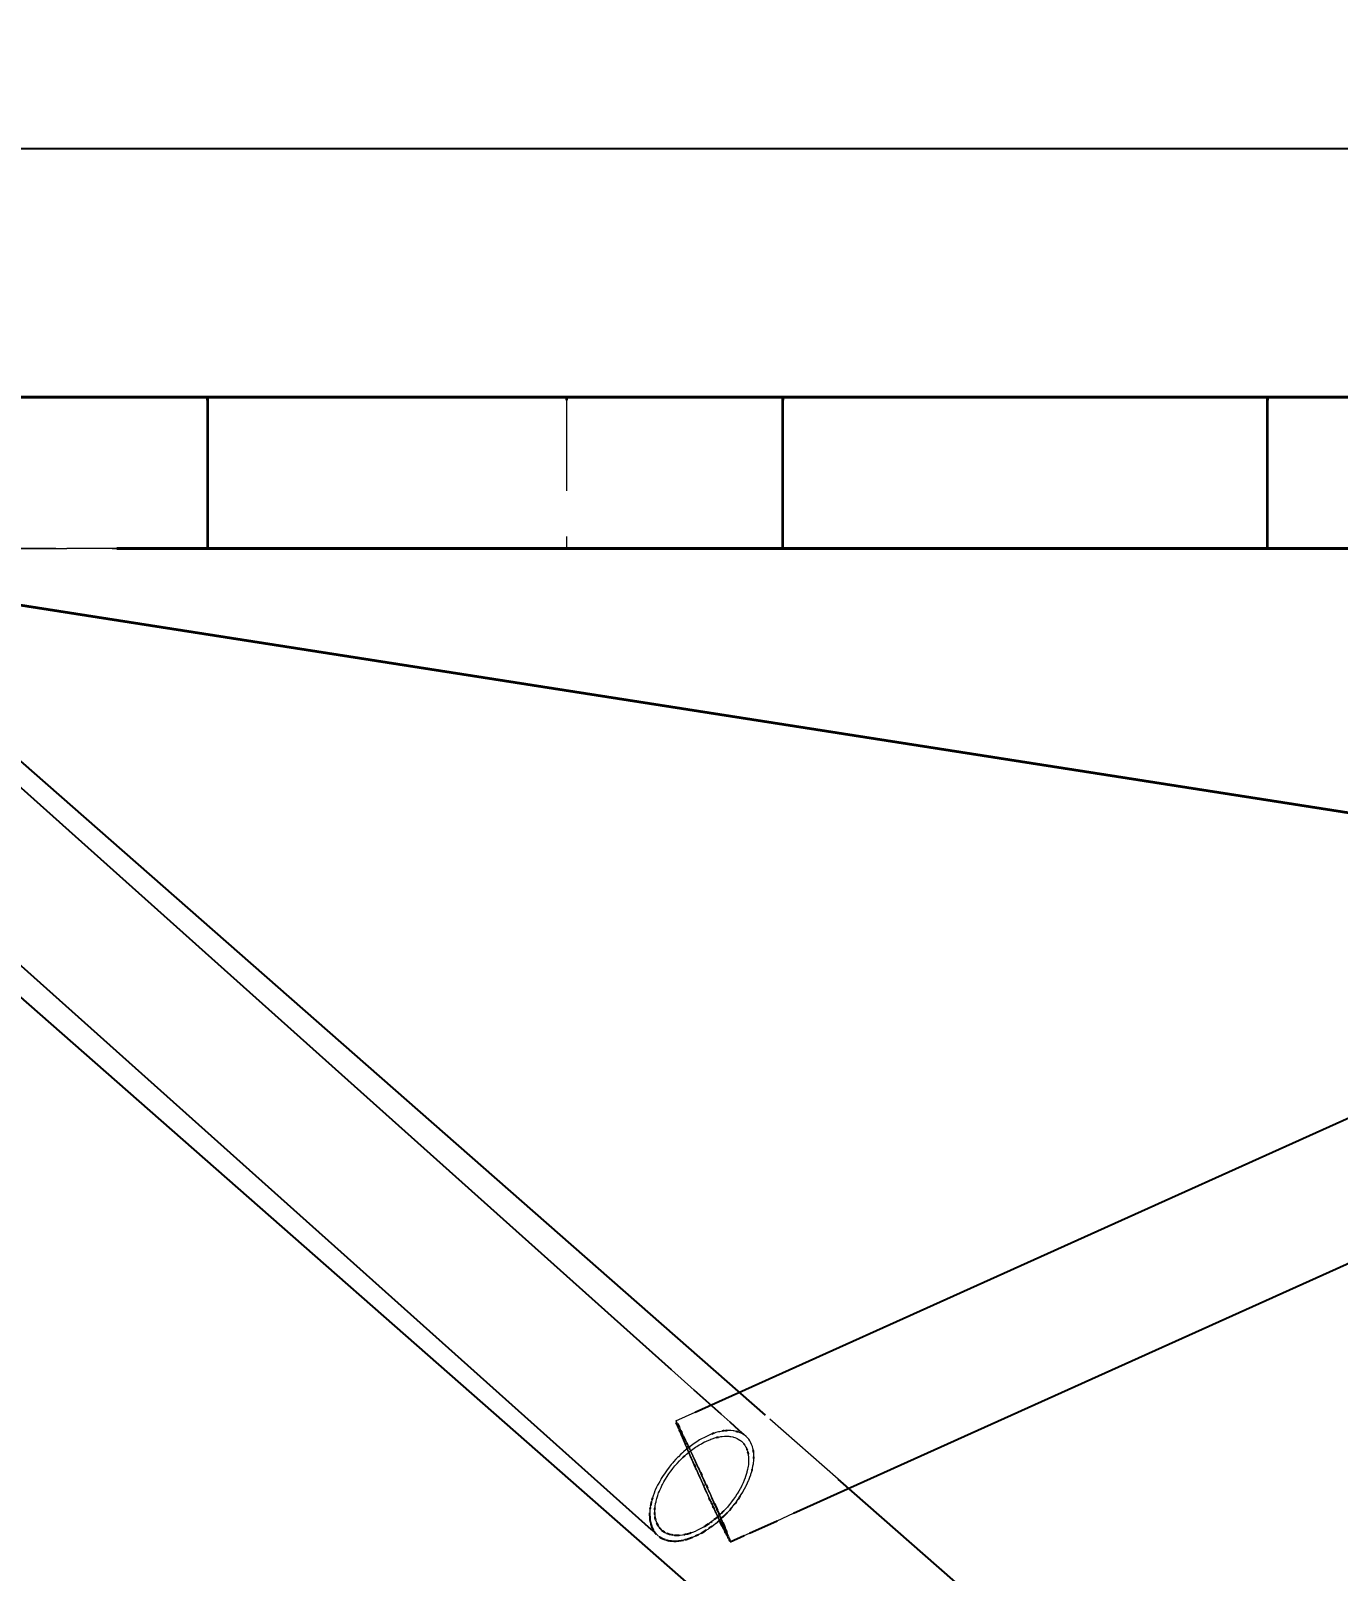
# Model space of a CAD drawing. Header units: millimetres. Extents: x -11795 to 47768, y 22971 to 65021.
# Drawn here: x -6798 to -4640, y 32911 to 35455 of the extents above; entities that cross this region are included whole.
import ezdxf

# ---------------------------------------------------------------- set-up
doc = ezdxf.new("R2010")
doc.units = ezdxf.units.MM
doc.linetypes.add('HIDDEN_50', pattern=[225, 150, -75])
for name, color, linetype, lineweight in [('DIMENSIONS', 3, 'Continuous', 18), ('PLATE_HIDDEN', 8, 'HIDDEN_50', 18), ('PLATE_VISIBLE', 7, 'Continuous', 35), ('PROFILE_HIDDEN', 9, 'HIDDEN_50', 18), ('PROFILE_VISIBLE', 4, 'Continuous', 25)]:
    doc.layers.add(name, color=color, linetype=linetype, lineweight=lineweight)
doc.styles.add('OpenSansCondensed-Light', font='OpenSansCondensed-Light.ttf')
doc.dimstyles.new('DIM_1_50', dxfattribs={"dimscale": 50, "dimtxt": 2.5, "dimasz": 2.5, "dimexe": 1.5, "dimexo": 1.5, "dimgap": 1, "dimtad": 1, "dimdec": 0, "dimzin": 12, "dimdsep": 46, "dimtxsty": 'OpenSansCondensed-Light', "dimtsz": 0.00125, "dimcen": 2.5, "dimclrd": 3, "dimclre": 3, "dimclrt": 3, "dimazin": 3, "dimtfac": 0.5, "dimtmove": 2, "dimatfit": 3})

msp = doc.modelspace()

# ---------------------------------------------------------------- linework, layer by layer
at = {"layer": 'PLATE_HIDDEN'}
for p, q in [((-6506.3, 34599.6), (-6506.3, 34844.6)), ((-6506.3, 34844.6), (-6506.3, 34599.6)), ((-5913.3, 34844.6), (-5913.3, 34599.6)), ((-5556.3, 34844.6), (-5556.3, 34599.6)), ((-4756.3, 34844.6), (-4756.3, 34599.6)), ((-5913.3, 34599.6), (-7413.3, 34599.6)), ((-5631.3, 34599.6), (-7338.3, 34599.6)), ((-7338.3, 34599.6), (-5631.3, 34599.6)), ((-6581.3, 34599.6), (-6431.3, 34599.6)), ((-3755, 34599.6), (-5913.3, 34599.6)), ((-5631.3, 34599.6), (-5481.3, 34599.6)), ((-3755, 34599.6), (-5481.3, 34599.6)), ((-5481.3, 34599.6), (-3755, 34599.6)), ((-4831.3, 34599.6), (-4681.3, 34599.6))]:
    msp.add_line(p, q, dxfattribs=at)
at = {"layer": 'PLATE_VISIBLE'}
for p, q in [((-7451.9, 34849.6), (-3753.9, 34848.8)), ((-7413.3, 34849.6), (-5913.3, 34849.6)), ((-3748.9, 34848.8), (-7413.3, 34849.6)), ((-7338.3, 34849.6), (-3750, 34849.6)), ((-3750, 34849.6), (-7338.3, 34849.6)), ((-3750, 34849.6), (-7338.3, 34849.6)), ((-7338.3, 34849.6), (-3750, 34849.6)), ((-3750, 34849.6), (-7338.3, 34849.6)), ((-7338.3, 34849.6), (-3750, 34849.6)), ((-6431.3, 34849.6), (-6581.3, 34849.6)), ((-6581.3, 34849.6), (-6431.3, 34849.6)), ((-6526.5, 34849.6), (-3750, 34849.6)), ((-6227.7, 34849.6), (-6526.5, 34849.6)), ((-6506.3, 34844.6), (-6506.3, 34849.6)), ((-6506.3, 34849.6), (-6506.3, 34844.6)), ((-6506.3, 34849.6), (-6506.3, 34599.6)), ((-3750, 34849.6), (-6506.3, 34849.6)), ((-6506.3, 34849.6), (-6506.3, 34599.6)), ((-3750, 34849.6), (-6227.7, 34849.6)), ((-5913.3, 34849.6), (-5913.3, 34844.6)), ((-5913.3, 34849.6), (-3750, 34849.6)), ((-5481.3, 34849.6), (-5631.3, 34849.6)), ((-5631.3, 34849.6), (-5481.3, 34849.6)), ((-5556.3, 34849.6), (-5556.3, 34844.6)), ((-5556.3, 34599.6), (-5556.3, 34849.6)), ((-4681.3, 34849.6), (-4831.3, 34849.6)), ((-4831.3, 34849.6), (-4681.3, 34849.6)), ((-4756.3, 34849.6), (-4756.3, 34844.6)), ((-4756.3, 34599.6), (-4756.3, 34849.6)), ((-7413.3, 34599.6), (-3750, 34026.3)), ((-6655.7, 34599.6), (-3750, 34599.6)), ((-6356.9, 34599.6), (-6655.7, 34599.6)), ((-6431.3, 34599.6), (-6581.3, 34599.6)), ((-6506.3, 34599.6), (-3750, 34599.6)), ((-3750, 34599.6), (-6356.9, 34599.6)), ((-5481.3, 34599.6), (-5631.3, 34599.6)), ((-4681.3, 34599.6), (-4831.3, 34599.6)), ((-7289.9, 34580.3), (-3750, 34026.3)), ((-3750, 34026.3), (-7289.9, 34580.3)), ((-7289.9, 34580.3), (-3750, 34026.3)), ((-3750, 34026.3), (-7289.9, 34580.3)), ((-7201, 34566.4), (-3750, 34026.3)), ((-3750, 34026.3), (-7191.1, 34564.9)), ((-7191.1, 34564.9), (-3750, 34026.3)), ((-3750, 34026.3), (-7191.1, 34564.9)), ((-3750, 34026.3), (-7180.4, 34563.2))]:
    msp.add_line(p, q, dxfattribs=at)
at = {"layer": 'PROFILE_HIDDEN'}
for p, q in [((-5702.8, 33209.9), (-5740.1, 33243.2)), ((-5733.1, 33159), (-5701.3, 33173.3)), ((-5732.7, 33157.2), (-5733, 33158.1)), ((-5732.4, 33158.2), (-5731.9, 33157.4)), ((-5731.8, 33157.2), (-5731.3, 33156.3)), ((-5731.3, 33156.3), (-5730.6, 33155)), ((-5729.9, 33149.6), (-5730.2, 33150.4)), ((-5729.6, 33148.9), (-5729.9, 33149.6)), ((-5728.6, 33146.5), (-5729.6, 33148.9)), ((-5727.9, 33144.7), (-5728.6, 33146.5)), ((-5728.5, 33148.4), (-5728.4, 33147.7)), ((-5728.4, 33147.7), (-5728.1, 33147)), ((-5727.7, 33147.8), (-5728, 33148.3)), ((-5728, 33146.7), (-5727.6, 33145.4)), ((-5727.1, 33146.9), (-5727.7, 33147.8)), ((-5727.1, 33148.1), (-5726.5, 33146.9)), ((-5726.5, 33145.6), (-5727, 33146.6)), ((-5726.3, 33146.5), (-5725.2, 33144.3)), ((-5643.3, 33156.6), (-5658.2, 33169.9)), ((-5465, 33062.8), (-5585, 33168.2)), ((-5727.6, 33145.4), (-5727.4, 33144.9)), ((-5726.3, 33140.9), (-5726.9, 33142.4)), ((-5726.7, 33143), (-5726.3, 33142.1)), ((-5725.7, 33144.2), (-5726.5, 33145.6)), ((-5726.3, 33142.1), (-5725.8, 33140.7)), ((-5725.5, 33138.9), (-5726.3, 33140.9)), ((-5725.8, 33140.7), (-5725.5, 33140.1)), ((-5725.1, 33143.1), (-5725.5, 33143.8)), ((-5725.5, 33140.1), (-5724.6, 33137.8)), ((-5725, 33137.8), (-5725.5, 33138.9)), ((-5725.2, 33144.3), (-5724.5, 33142.9)), ((-5723.6, 33134.4), (-5725, 33137.8)), ((-5724.6, 33137.8), (-5723.9, 33136.1)), ((-5723.9, 33136.1), (-5723.6, 33135.3)), ((-5723.6, 33135.3), (-5722.4, 33132.5)), ((-5722.6, 33132.1), (-5723.6, 33134.4)), ((-5722.6, 33138.1), (-5723.1, 33139.1)), ((-5722.9, 33139.7), (-5722.3, 33138.3)), ((-5721.4, 33135.6), (-5722.6, 33138.1)), ((-5722.1, 33130.8), (-5722.6, 33132.1)), ((-5722.4, 33132.5), (-5721.6, 33130.5)), ((-5722.3, 33138.3), (-5720.7, 33135)), ((-5720.5, 33127), (-5722.1, 33130.8)), ((-5721.6, 33130.5), (-5721.2, 33129.5)), ((-5720.1, 33132.9), (-5721.2, 33135.2)), ((-5721.2, 33129.5), (-5719.8, 33126.3)), ((-5720.7, 33135), (-5720.4, 33134.5)), ((-5719.4, 33124.6), (-5720.5, 33127)), ((-5720.4, 33134.5), (-5719, 33131.5)), ((-5718.6, 33129.9), (-5720.1, 33132.9)), ((-5719.8, 33126.3), (-5718.9, 33124.1)), ((-5718.8, 33123.1), (-5719.4, 33124.6)), ((-5719, 33131.5), (-5717.2, 33127.7)), ((-5718.9, 33124.1), (-5718.4, 33122.9)), ((-5717, 33118.9), (-5718.8, 33123.1)), ((-5717.1, 33126.8), (-5718.4, 33129.5)), ((-5718.4, 33122.9), (-5716.8, 33119.2)), ((-5717.2, 33127.7), (-5717, 33127.3)), ((-5715.5, 33123.4), (-5717.1, 33126.8)), ((-5717, 33127.3), (-5715.3, 33123.8)), ((-5715.3, 33123.8), (-5713.4, 33119.7)), ((-5713.8, 33119.8), (-5715.3, 33122.9)), ((-5702.9, 33121.6), (-5704.9, 33120.1)), ((-5698.4, 33124.6), (-5702.9, 33121.6)), ((-5696, 33126.1), (-5698.4, 33124.6)), ((-5693.9, 33127.4), (-5696, 33126.1)), ((-5694.3, 33119.3), (-5692, 33120.6)), ((-5689.3, 33130), (-5693.9, 33127.4)), ((-5692, 33120.6), (-5690, 33121.8)), ((-5690, 33121.8), (-5685.7, 33124.1)), ((-5687, 33131.2), (-5689.3, 33130)), ((-5684.8, 33132.3), (-5687, 33131.2)), ((-5685.7, 33124.1), (-5683.5, 33125.1)), ((-5680.2, 33134.5), (-5684.8, 33132.3)), ((-5683.5, 33125.1), (-5681.4, 33126.1)), ((-5681.4, 33126.1), (-5677.1, 33127.9)), ((-5678, 33135.4), (-5680.2, 33134.5)), ((-5675.8, 33136.4), (-5678, 33135.4)), ((-5677.1, 33127.9), (-5675, 33128.7)), ((-5673.5, 33137.2), (-5675.8, 33136.4)), ((-5675, 33128.7), (-5672.9, 33129.5)), ((-5672.9, 33129.5), (-5668.7, 33130.8)), ((-5669.2, 33138.7), (-5670.2, 33138.4)), ((-5666.9, 33139.5), (-5669.2, 33138.7)), ((-5668.7, 33130.8), (-5666.8, 33131.3)), ((-5662.6, 33140.7), (-5666.9, 33139.5)), ((-5666.8, 33131.3), (-5665.7, 33131.6)), ((-5660.6, 33141.1), (-5662.6, 33140.7)), ((-5662.6, 33132.3), (-5660.6, 33132.7)), ((-5658.3, 33141.6), (-5660.6, 33141.1)), ((-5660.6, 33132.7), (-5658.8, 33133)), ((-5658.8, 33133), (-5656.7, 33133.3)), ((-5656.2, 33141.9), (-5658.3, 33141.6)), ((-5656.7, 33133.3), (-5652.8, 33133.7)), ((-5652.3, 33142.5), (-5653.2, 33142.4)), ((-5652.8, 33133.7), (-5651.2, 33133.7)), ((-5651.2, 33142.6), (-5652.3, 33142.5)), ((-5651.2, 33133.7), (-5649.1, 33133.8)), ((-5649.1, 33133.8), (-5645.6, 33133.6)), ((-5646.1, 33142.9), (-5648.1, 33142.8)), ((-5644.4, 33142.9), (-5646.1, 33142.9)), ((-5645.6, 33133.6), (-5644.1, 33133.4)), ((-5642.3, 33142.8), (-5644.4, 33142.9)), ((-5644.1, 33133.4), (-5642.1, 33133.2)), ((-5638.6, 33142.5), (-5642.3, 33142.8)), ((-5642.1, 33133.2), (-5638.8, 33132.5)), ((-5638.8, 33132.5), (-5637.6, 33132.1)), ((-5637.1, 33142.3), (-5638.6, 33142.5)), ((-5637.6, 33132.1), (-5635.7, 33131.6)), ((-5635, 33141.9), (-5637.1, 33142.3)), ((-5635.7, 33131.6), (-5632.7, 33130.4)), ((-5633.3, 33141.5), (-5635, 33141.9)), ((-5632.7, 33130.4), (-5631.6, 33129.8)), ((-5631.6, 33129.8), (-5629.9, 33129)), ((-5630.3, 33140.7), (-5630.9, 33140.9)), ((-5628.4, 33140), (-5630.3, 33140.7)), ((-5629.9, 33129), (-5627.3, 33127.3)), ((-5617.2, 33133.3), (-5628.4, 33143.3)), ((-5625.3, 33138.7), (-5628.4, 33140)), ((-5627.3, 33127.3), (-5626.4, 33126.6)), ((-5626.4, 33126.6), (-5624.9, 33125.4)), ((-5624.2, 33138.1), (-5625.3, 33138.7)), ((-5624.9, 33125.4), (-5622.7, 33123.3)), ((-5622.4, 33137.1), (-5624.2, 33138.1)), ((-5622.7, 33123.3), (-5622, 33122.5)), ((-5619.7, 33135.3), (-5622.4, 33137.1)), ((-5622, 33122.5), (-5621.4, 33121.7)), ((-5618.8, 33134.6), (-5619.7, 33135.3)), ((-5617.2, 33133.3), (-5618.8, 33134.6)), ((-5614.9, 33131), (-5617.2, 33133.3)), ((-5614.2, 33130.2), (-5614.9, 33131)), ((-5612.8, 33128.5), (-5614.2, 33130.2)), ((-5610.9, 33125.8), (-5612.8, 33128.5)), ((-5610.4, 33124.9), (-5610.9, 33125.8)), ((-5609.3, 33122.9), (-5610.4, 33124.9)), ((-5607.9, 33119.8), (-5609.3, 33122.9)), ((-5732.8, 33095.7), (-5736.7, 33091.4)), ((-5730.4, 33098.2), (-5732.8, 33095.7)), ((-5728.8, 33099.8), (-5730.4, 33098.2)), ((-5724.7, 33103.9), (-5728.8, 33099.8)), ((-5724.9, 33095), (-5723.3, 33096.6)), ((-5722.2, 33106.1), (-5724.7, 33103.9)), ((-5723.3, 33096.6), (-5721.3, 33098.5)), ((-5720.5, 33107.7), (-5722.2, 33106.1)), ((-5716.2, 33111.5), (-5720.5, 33107.7)), ((-5718.2, 33101.4), (-5717, 33102.4)), ((-5715.9, 33116.4), (-5717, 33118.9)), ((-5717, 33102.4), (-5715.3, 33104)), ((-5716.8, 33119.2), (-5715.8, 33116.9)), ((-5713.7, 33113.5), (-5716.2, 33111.5)), ((-5715.1, 33114.6), (-5715.9, 33116.4)), ((-5715.8, 33116.9), (-5715.2, 33115.4)), ((-5715.3, 33104), (-5711.2, 33107.4)), ((-5715.2, 33115.4), (-5713.5, 33111.5)), ((-5713.2, 33110.2), (-5715.1, 33114.6)), ((-5712.9, 33117.9), (-5713.8, 33119.8)), ((-5711.8, 33115), (-5713.7, 33113.5)), ((-5713.5, 33111.5), (-5712.4, 33109)), ((-5713.2, 33119.3), (-5712.3, 33117.4)), ((-5712, 33107.5), (-5713.2, 33110.2)), ((-5712.4, 33109), (-5711.7, 33107.3)), ((-5711.2, 33105.6), (-5712, 33107.5)), ((-5707.4, 33118.4), (-5711.8, 33115)), ((-5711.7, 33107.3), (-5709.8, 33103)), ((-5711.2, 33107.4), (-5708.9, 33109.2)), ((-5709.1, 33100.9), (-5711.2, 33105.6)), ((-5710.1, 33112), (-5711, 33113.8)), ((-5710.4, 33113.2), (-5709.3, 33111)), ((-5708.2, 33107.9), (-5710.1, 33112)), ((-5709.8, 33103), (-5708.7, 33100.5)), ((-5709.2, 33110.6), (-5707.2, 33106.4)), ((-5707.9, 33098.1), (-5709.1, 33100.9)), ((-5708.9, 33109.2), (-5707, 33110.7)), ((-5708.7, 33100.5), (-5707.9, 33098.6)), ((-5706.2, 33103.7), (-5708, 33107.6)), ((-5707.9, 33098.6), (-5705.9, 33094.1)), ((-5707, 33096), (-5707.9, 33098.1)), ((-5704.9, 33120.1), (-5707.4, 33118.4)), ((-5707.2, 33106.4), (-5705, 33101.7)), ((-5707, 33110.7), (-5702.8, 33113.7)), ((-5704.8, 33091.1), (-5707, 33096)), ((-5704.2, 33099.3), (-5706.2, 33103.7)), ((-5704.9, 33101.4), (-5702.8, 33096.9)), ((-5702.1, 33094.7), (-5704, 33098.9)), ((-5702.8, 33113.7), (-5700.5, 33115.3)), ((-5702.8, 33096.9), (-5700.5, 33092)), ((-5700.5, 33115.3), (-5698.5, 33116.6)), ((-5698.5, 33116.6), (-5694.3, 33119.3)), ((-5619.8, 33119.7), (-5618.9, 33118.4)), ((-5618.9, 33118.4), (-5618.4, 33117.5)), ((-5618.4, 33117.5), (-5617.4, 33115.7)), ((-5617.4, 33115.7), (-5616, 33112.7)), ((-5616, 33112.7), (-5615.9, 33112.2)), ((-5615.3, 33110.7), (-5614.9, 33109.6)), ((-5614.9, 33109.6), (-5614.5, 33107.9)), ((-5613.7, 33104), (-5613.4, 33102.8)), ((-5613.4, 33102.8), (-5613, 33099.1)), ((-5613, 33099.1), (-5613, 33098.1)), ((-5613, 33098.1), (-5612.9, 33095.3)), ((-5612.9, 33095.3), (-5612.9, 33091.4)), ((-5607.5, 33118.8), (-5607.9, 33119.8)), ((-5606.7, 33116.5), (-5607.5, 33118.8)), ((-5605.7, 33113.1), (-5606.7, 33116.5)), ((-5605.5, 33112), (-5605.7, 33113.1)), ((-5605.2, 33110.7), (-5605.5, 33112)), ((-5604.5, 33105.6), (-5604.7, 33107.5)), ((-5604.4, 33104.5), (-5604.5, 33105.6)), ((-5604.5, 33093.3), (-5604.3, 33096.4)), ((-5604.3, 33101.6), (-5604.4, 33104.5)), ((-5604.3, 33099.6), (-5604.3, 33101.6)), ((-5604.3, 33096.4), (-5604.3, 33097)), ((-5752, 33071.6), (-5754, 33068.6)), ((-5750.9, 33073.3), (-5752, 33071.6)), ((-5747.5, 33077.9), (-5750.9, 33073.3)), ((-5745.3, 33080.8), (-5747.5, 33077.9)), ((-5747.4, 33067.2), (-5745.5, 33070.1)), ((-5745.5, 33070.1), (-5744.4, 33071.6)), ((-5744.1, 33082.5), (-5745.3, 33080.8)), ((-5744.4, 33071.6), (-5741.3, 33076)), ((-5740.5, 33087), (-5744.1, 33082.5)), ((-5741.3, 33076), (-5739.2, 33078.8)), ((-5738.1, 33089.7), (-5740.5, 33087)), ((-5739.2, 33078.8), (-5737.9, 33080.4)), ((-5736.7, 33091.4), (-5738.1, 33089.7)), ((-5737.9, 33080.4), (-5734.5, 33084.6)), ((-5734.5, 33084.6), (-5732.3, 33087.1)), ((-5732.3, 33087.1), (-5730.9, 33088.7)), ((-5730.9, 33088.7), (-5727.1, 33092.7)), ((-5727.1, 33092.7), (-5724.9, 33095)), ((-5705.9, 33094.1), (-5704.7, 33091.4)), ((-5703.6, 33088.3), (-5704.8, 33091.1)), ((-5704.7, 33091.4), (-5703.8, 33089.4)), ((-5703.8, 33089.4), (-5702.8, 33087)), ((-5702.6, 33086), (-5703.6, 33088.3)), ((-5700.3, 33080.9), (-5702.6, 33086)), ((-5700, 33090.1), (-5702.1, 33094.7)), ((-5701.1, 33083.3), (-5700.5, 33082)), ((-5700.5, 33082), (-5699.6, 33079.8)), ((-5700.4, 33091.7), (-5698.2, 33086.9)), ((-5699.1, 33078.1), (-5700.3, 33080.9)), ((-5697.8, 33085.4), (-5699.8, 33089.8)), ((-5699.6, 33079.8), (-5697.4, 33074.9)), ((-5698, 33075.7), (-5699.1, 33078.1)), ((-5698.2, 33086.9), (-5695.9, 33081.8)), ((-5695.7, 33070.5), (-5698, 33075.7)), ((-5695.6, 33080.5), (-5697.8, 33085.4)), ((-5697.4, 33074.9), (-5696.2, 33072.3)), ((-5696.2, 33072.3), (-5695.2, 33070)), ((-5695.8, 33081.7), (-5693.6, 33076.7)), ((-5694.4, 33067.8), (-5695.7, 33070.5)), ((-5693.3, 33075.7), (-5695.5, 33080.4)), ((-5695.2, 33070), (-5692.9, 33065)), ((-5693.6, 33076.7), (-5692.4, 33074.1)), ((-5691.1, 33070.7), (-5693.3, 33075.7)), ((-5688.9, 33065.7), (-5691.1, 33070.6)), ((-5616.9, 33070.2), (-5618.4, 33065.7)), ((-5615.9, 33073.6), (-5616.9, 33070.2)), ((-5615.6, 33074.6), (-5615.9, 33073.6)), ((-5614.6, 33078.9), (-5615.6, 33074.6)), ((-5614, 33082.1), (-5614.6, 33078.9)), ((-5613.8, 33083.2), (-5614, 33082.1)), ((-5613.3, 33087.3), (-5613.8, 33083.2)), ((-5613, 33090.3), (-5613.3, 33087.3)), ((-5612.9, 33091.4), (-5613, 33090.3)), ((-5609.5, 33069.7), (-5609.2, 33070.7)), ((-5609.2, 33070.7), (-5607.8, 33075.4)), ((-5607.8, 33075.4), (-5607.3, 33077.1)), ((-5606.7, 33079.4), (-5606.6, 33080)), ((-5606.6, 33080), (-5605.7, 33084.5)), ((-5605.7, 33084.5), (-5605.1, 33087.9)), ((-5605.1, 33087.9), (-5604.9, 33089)), ((-5604.9, 33089), (-5604.5, 33093.3)), ((-5766.9, 33044.6), (-5767.5, 33043.2)), ((-5764.7, 33049.4), (-5766.9, 33044.6)), ((-5763.1, 33052.7), (-5764.7, 33049.4)), ((-5762.3, 33054.2), (-5763.1, 33052.7)), ((-5759.7, 33059), (-5762.3, 33054.2)), ((-5760.1, 33043.1), (-5759.6, 33044.5)), ((-5757.9, 33062.2), (-5759.7, 33059)), ((-5759.6, 33044.5), (-5757.5, 33049)), ((-5757, 33063.8), (-5757.9, 33062.2)), ((-5757.5, 33049), (-5756, 33052.2)), ((-5754, 33068.6), (-5757, 33063.8)), ((-5756, 33052.2), (-5755.3, 33053.6)), ((-5755.3, 33053.6), (-5752.9, 33058.2)), ((-5752.9, 33058.2), (-5751.1, 33061.2)), ((-5751.1, 33061.2), (-5750.2, 33062.7)), ((-5750.2, 33062.7), (-5747.4, 33067.2)), ((-5693.3, 33065.3), (-5694.4, 33067.8)), ((-5690.9, 33060), (-5693.3, 33065.3)), ((-5692.9, 33065), (-5691.8, 33062.5)), ((-5691.8, 33062.5), (-5690.7, 33060)), ((-5689.7, 33057.3), (-5690.9, 33060)), ((-5690.7, 33060), (-5688.4, 33055)), ((-5690, 33068.8), (-5688.8, 33066.2)), ((-5688.5, 33054.7), (-5689.7, 33057.3)), ((-5686.6, 33060.8), (-5688.9, 33065.7)), ((-5688.8, 33066.2), (-5686.4, 33060.9)), ((-5686.2, 33049.5), (-5688.5, 33054.7)), ((-5688.4, 33055), (-5687.9, 33053.8)), ((-5686.8, 33051.3), (-5686.2, 33050)), ((-5684.4, 33055.8), (-5686.6, 33060.8)), ((-5686.4, 33060.9), (-5684.1, 33055.7)), ((-5686.2, 33050), (-5683.9, 33045.1)), ((-5685, 33046.9), (-5686.2, 33049.5)), ((-5683.8, 33044.2), (-5685, 33046.9)), ((-5682.2, 33050.9), (-5684.4, 33055.8)), ((-5684.1, 33055.7), (-5682.9, 33053.1)), ((-5683.9, 33045.1), (-5682.9, 33042.8)), ((-5679.9, 33045.8), (-5682.1, 33050.8)), ((-5680.5, 33047.8), (-5679.4, 33045.2)), ((-5677.8, 33041.1), (-5679.9, 33045.8)), ((-5679.4, 33045.2), (-5677.1, 33040.1)), ((-5626.9, 33046.7), (-5629, 33043)), ((-5626.5, 33047.5), (-5626.9, 33046.7)), ((-5624.1, 33052.1), (-5626.5, 33047.5)), ((-5622.4, 33055.7), (-5624.1, 33052.1)), ((-5622, 33056.6), (-5622.4, 33055.7)), ((-5622.2, 33041.9), (-5619.5, 33046.7)), ((-5620.1, 33061.2), (-5622, 33056.6)), ((-5618.7, 33064.7), (-5620.1, 33061.2)), ((-5619.5, 33046.7), (-5617.5, 33050.7)), ((-5618.4, 33065.7), (-5618.7, 33064.7)), ((-5617.5, 33050.7), (-5617, 33051.6)), ((-5617, 33051.6), (-5614.7, 33056.4)), ((-5614.7, 33056.4), (-5613.1, 33060.2)), ((-5613.1, 33060.2), (-5612.7, 33061.2)), ((-5612.7, 33061.2), (-5610.8, 33065.9)), ((-5610.8, 33065.9), (-5609.5, 33069.7)), ((-5774.9, 33018.9), (-5775.3, 33016.6)), ((-5773.4, 33025.7), (-5773.6, 33025.1)), ((-5772.8, 33028), (-5773.4, 33025.7)), ((-5771, 33033.7), (-5771.6, 33032)), ((-5770.6, 33035.1), (-5771, 33033.7)), ((-5768.9, 33039.8), (-5770.6, 33035.1)), ((-5767.5, 33043.2), (-5768.9, 33039.8)), ((-5767.1, 33018.1), (-5766.4, 33022.3)), ((-5766.4, 33022.3), (-5765.7, 33025.5)), ((-5765.7, 33025.5), (-5765.5, 33026.6)), ((-5765.5, 33026.6), (-5764.3, 33031)), ((-5764.3, 33031), (-5763.4, 33034.2)), ((-5763.4, 33034.2), (-5763, 33035.5)), ((-5763, 33035.5), (-5761.4, 33039.9)), ((-5761.4, 33039.9), (-5760.1, 33043.1)), ((-5681.4, 33039), (-5683.8, 33044.2)), ((-5682.9, 33042.8), (-5681.7, 33040.2)), ((-5681.7, 33040.2), (-5679.5, 33035.3)), ((-5680.3, 33036.6), (-5681.4, 33039)), ((-5679.1, 33033.9), (-5680.3, 33036.6)), ((-5679.5, 33035.3), (-5678.5, 33033.2)), ((-5677.9, 33031.4), (-5679.1, 33033.9)), ((-5678.5, 33033.2), (-5677.3, 33030.6)), ((-5675.5, 33036), (-5677.7, 33040.9)), ((-5677.3, 33030.6), (-5675.2, 33025.9)), ((-5677, 33040), (-5674.7, 33034.8)), ((-5675.7, 33026.6), (-5676.3, 33027.7)), ((-5674.5, 33023.8), (-5675.7, 33026.6)), ((-5673.5, 33031.5), (-5675.5, 33036)), ((-5675.2, 33025.9), (-5674.2, 33023.9)), ((-5674.7, 33034.8), (-5672.6, 33030)), ((-5672.2, 33019), (-5674.5, 33023.8)), ((-5674.2, 33023.9), (-5673, 33021.3)), ((-5671.3, 33026.5), (-5673.4, 33031.3)), ((-5673, 33021.3), (-5671, 33016.8)), ((-5672.5, 33029.7), (-5670.3, 33024.7)), ((-5671.8, 33017.9), (-5672.2, 33019)), ((-5670.4, 33024.4), (-5671.3, 33026.5)), ((-5670.3, 33024.7), (-5669.3, 33022.5)), ((-5667.3, 33017.5), (-5668.3, 33019.7)), ((-5644.8, 33020.4), (-5647.9, 33016.7)), ((-5644.4, 33020.9), (-5644.8, 33020.4)), ((-5641, 33025.2), (-5644.4, 33020.9)), ((-5638.2, 33028.9), (-5641, 33025.2)), ((-5638.3, 33018.6), (-5636.8, 33020.6)), ((-5637.7, 33029.5), (-5638.2, 33028.9)), ((-5634.6, 33034), (-5637.7, 33029.5)), ((-5632.2, 33037.7), (-5634.6, 33034)), ((-5633, 33025.4), (-5631.4, 33027.8)), ((-5631.7, 33038.4), (-5632.2, 33037.7)), ((-5629, 33043), (-5631.7, 33038.4)), ((-5631.4, 33027.8), (-5630, 33029.7)), ((-5626.6, 33034.8), (-5625.1, 33037.2)), ((-5625.1, 33037.2), (-5622.7, 33041.1)), ((-5622.7, 33041.1), (-5622.2, 33041.9)), ((-5775.9, 33012.2), (-5776.2, 33007.9)), ((-5775.7, 33013.9), (-5775.9, 33012.2)), ((-5775.3, 33016.6), (-5775.4, 33016.1)), ((-5767.7, 33010), (-5767.6, 33012)), ((-5767.7, 33009.1), (-5767.7, 33010)), ((-5767.7, 33007.6), (-5767.7, 33009.1)), ((-5767.4, 33002.4), (-5767.5, 33004.3)), ((-5767.3, 33001.7), (-5767.4, 33002.4)), ((-5767.3, 33015.5), (-5767.2, 33017.1)), ((-5767.1, 33000.3), (-5767.3, 33001.7)), ((-5767.2, 33017.1), (-5767.1, 33018.1)), ((-5765.1, 32992.2), (-5765.9, 32994.8)), ((-5671.4, 32994.3), (-5673.5, 32992.7)), ((-5669.5, 32995.9), (-5671.4, 32994.3)), ((-5671, 33016.8), (-5670.5, 33015.9)), ((-5670, 33014.2), (-5670.7, 33015.5)), ((-5667.9, 33009.5), (-5670, 33014.2)), ((-5669.5, 33013.7), (-5669, 33012.5)), ((-5669, 33012.5), (-5667, 33008.3)), ((-5667, 33007.7), (-5667.9, 33009.5)), ((-5665.6, 33013.5), (-5667.3, 33017.5)), ((-5667, 33008.3), (-5666.2, 33006.6)), ((-5665.8, 33005), (-5667, 33007.7)), ((-5666.2, 33006.6), (-5665.1, 33004.2)), ((-5663.8, 33000.7), (-5665.8, 33005)), ((-5663.2, 33001.2), (-5665.3, 32999.4)), ((-5665.1, 33004.2), (-5663.3, 33000.4)), ((-5663.6, 33008.9), (-5664.5, 33011)), ((-5663, 32999), (-5663.8, 33000.7)), ((-5662, 33005.2), (-5663.6, 33008.9)), ((-5663.3, 33000.4), (-5662.6, 32998.9)), ((-5659.6, 33004.6), (-5663.2, 33001.2)), ((-5661.8, 32996.5), (-5663, 32999)), ((-5662.6, 32998.9), (-5661.5, 32996.7)), ((-5660.2, 33000.9), (-5661.9, 33004.8)), ((-5660.8, 32994.5), (-5661.8, 32996.5)), ((-5661.5, 32996.7), (-5660.7, 32994.9)), ((-5661.1, 33003.9), (-5660.3, 33001.9)), ((-5660.3, 32995.5), (-5658.3, 32997.3)), ((-5658.8, 32997.7), (-5660.2, 33000.9)), ((-5660.1, 33001.5), (-5658.3, 32997.2)), ((-5657.3, 33006.8), (-5659.2, 33004.9)), ((-5657.1, 32993.7), (-5658.6, 32997.2)), ((-5658.3, 32997.2), (-5656.7, 32993.7)), ((-5656.5, 32992.3), (-5657.1, 32993.7)), ((-5656.7, 32993.7), (-5656.5, 32993.2)), ((-5652, 33012.2), (-5653.6, 33010.5)), ((-5651.6, 33012.6), (-5652, 33012.2)), ((-5647.9, 33016.7), (-5651.6, 33012.6)), ((-5647.8, 33007.7), (-5645.8, 33009.8)), ((-5645.8, 33009.8), (-5644.1, 33011.7)), ((-5640.1, 33016.4), (-5638.3, 33018.6)), ((-5565.8, 32994.1), (-5538.6, 33006.4)), ((-5762.2, 32969), (-5773.3, 32979)), ((-5765.5, 32972.2), (-5764.5, 32971.2)), ((-5764.5, 32990.7), (-5765.1, 32992.2)), ((-5764.5, 32971.2), (-5762.2, 32969)), ((-5761.8, 32968.8), (-5760.7, 32967.9)), ((-5760.8, 32983.6), (-5761.6, 32985)), ((-5759.7, 32982.2), (-5760.5, 32983.3)), ((-5749.3, 32973.7), (-5750.5, 32974.3)), ((-5747.8, 32973), (-5749.3, 32973.7)), ((-5736.8, 32970), (-5738.3, 32970.2)), ((-5735, 32969.8), (-5736.8, 32970)), ((-5725.8, 32969.8), (-5727.7, 32969.7)), ((-5722, 32970.3), (-5725.6, 32969.9)), ((-5720, 32970.7), (-5722, 32970.3)), ((-5705.6, 32974.7), (-5707.6, 32973.9)), ((-5701.3, 32976.3), (-5705.6, 32974.7)), ((-5702.6, 32967.9), (-5700.3, 32969)), ((-5697.1, 32978.3), (-5701.3, 32976.3)), ((-5692.8, 32980.4), (-5697.1, 32978.3)), ((-5695.8, 32971.1), (-5693.6, 32972.2)), ((-5693.5, 32972.2), (-5691.3, 32973.5)), ((-5688.5, 32982.8), (-5692.8, 32980.4)), ((-5686.4, 32984), (-5688.5, 32982.8)), ((-5682.2, 32978.8), (-5679.9, 32980.3)), ((-5679.9, 32980.3), (-5677.8, 32981.8)), ((-5675.9, 32991), (-5677.9, 32989.6)), ((-5673.2, 32985), (-5671, 32986.7)), ((-5671, 32986.7), (-5666.9, 32989.9)), ((-5666.6, 32990.1), (-5664.4, 32991.9)), ((-5656.5, 32993.2), (-5655.7, 32991.3)), ((-5653.1, 32978.4), (-5653.9, 32980)), ((-5652.6, 32977.3), (-5653.1, 32978.4)), ((-5652.2, 32976.3), (-5652.6, 32977.3)), ((-5652.4, 32977.9), (-5651.9, 32976.8)), ((-5651.9, 32976.8), (-5651.6, 32976.3)), ((-5651.6, 32976.3), (-5650.9, 32975)), ((-5651.3, 32980.8), (-5650.7, 32979.4)), ((-5650.3, 32972.6), (-5651, 32974)), ((-5650.9, 32975), (-5650.1, 32973.4)), ((-5649.9, 32971.8), (-5650.3, 32972.6)), ((-5649.9, 32972.9), (-5649.4, 32972)), ((-5649.1, 32970.1), (-5649.9, 32971.8)), ((-5648.9, 32973.6), (-5649.5, 32975.2)), ((-5649.4, 32972), (-5648.8, 32970.9)), ((-5648, 32967.8), (-5649.1, 32970.1)), ((-5648.7, 32973), (-5648.9, 32973.6)), ((-5648.8, 32974.7), (-5648.3, 32973.6)), ((-5648.6, 32970.7), (-5648.3, 32970.1)), ((-5648.3, 32973.6), (-5648.1, 32973.1)), ((-5648.3, 32970.1), (-5647.9, 32969.6)), ((-5648, 32971.1), (-5648.2, 32971.6)), ((-5648.1, 32973.1), (-5647, 32970.5)), ((-5647.8, 32970.4), (-5648, 32971.1)), ((-5647.6, 32969.6), (-5647.7, 32970.2)), ((-5647, 32970.5), (-5646.3, 32968.7)), ((-5646.1, 32968.2), (-5645.3, 32966.2)), ((-5620.4, 32969.5), (-5611.3, 32973.6)), ((-5720, 32962.3), (-5717.9, 32962.8)), ((-5704.8, 32967), (-5702.6, 32967.9)), ((-5647.6, 32967.2), (-5648, 32967.8)), ((-5647.3, 32966.5), (-5647.6, 32967.2)), ((-5646, 32964.1), (-5646.5, 32965)), ((-5645.8, 32963.6), (-5646, 32964.1)), ((-5645.2, 32962.6), (-5645.8, 32963.6)), ((-5645.3, 32966.2), (-5644.8, 32964.7)), ((-5644.9, 32962), (-5645.2, 32962.6)), ((-5644.3, 32963.6), (-5644.1, 32962.8)), ((-5644.1, 32962.8), (-5643.7, 32961.9)), ((-5643.6, 32961.6), (-5643.3, 32960.6))]:
    msp.add_line(p, q, dxfattribs=at)
at = {"layer": 'PROFILE_VISIBLE'}
for p, q in [((-5740.1, 33243.2), (-7222, 34569.3)), ((-5585, 33168.2), (-7175, 34565.3)), ((-4012, 31396.1), (-7544.6, 34500.1)), ((-5773.3, 32979), (-7489.8, 34515)), ((-5701.3, 33173.3), (-3797.5, 34031.4)), ((-5538.6, 33006.4), (-3748.4, 33813.2)), ((-5658.2, 33169.9), (-5702.8, 33209.9)), ((-5731.9, 33154.7), (-5732.4, 33156.1)), ((-5731.4, 33153.5), (-5731.9, 33154.7)), ((-5731.2, 33153), (-5731.4, 33153.5)), ((-5730.5, 33151.1), (-5731.2, 33153)), ((-5730.2, 33150.4), (-5730.5, 33151.1)), ((-5730.4, 33154.7), (-5729.7, 33153.4)), ((-5729.7, 33153.4), (-5728.7, 33151.5)), ((-5728.5, 33151.1), (-5727.7, 33149.3)), ((-5727.7, 33149.3), (-5727.1, 33148.1)), ((-5628.4, 33143.3), (-5643.3, 33156.6)), ((-5726.9, 33142.4), (-5727.5, 33143.8)), ((-5727.4, 33144.9), (-5727.2, 33144.4)), ((-5727, 33143.9), (-5726.7, 33143)), ((-5724.8, 33142.4), (-5725.1, 33143.1)), ((-5723.8, 33140.4), (-5724.8, 33142.4)), ((-5724.5, 33142.9), (-5723.8, 33141.4)), ((-5723.8, 33141.4), (-5723.5, 33141)), ((-5723.1, 33139.1), (-5723.6, 33140)), ((-5723.5, 33141), (-5722.9, 33139.7)), ((-5671.3, 33138), (-5673.5, 33137.2)), ((-5670.2, 33138.4), (-5671.3, 33138)), ((-5665.7, 33131.6), (-5664.6, 33131.9)), ((-5664.6, 33131.9), (-5662.6, 33132.3)), ((-5654.1, 33142.3), (-5656.2, 33141.9)), ((-5653.2, 33142.4), (-5654.1, 33142.3)), ((-5650, 33142.7), (-5651.2, 33142.6)), ((-5648.1, 33142.8), (-5650, 33142.7)), ((-5631.6, 33141.1), (-5633.3, 33141.5)), ((-5630.9, 33140.9), (-5631.6, 33141.1)), ((-5621.4, 33121.7), (-5620.7, 33121)), ((-5620.7, 33121), (-5619.8, 33119.7)), ((-5721.3, 33098.5), (-5719.4, 33100.4)), ((-5719.4, 33100.4), (-5718.2, 33101.4)), ((-5712, 33116), (-5712.9, 33117.9)), ((-5712.3, 33117.4), (-5711.4, 33115.4)), ((-5711, 33113.8), (-5711.8, 33115.6)), ((-5711.4, 33115.4), (-5710.4, 33113.2)), ((-5615.9, 33112.2), (-5615.7, 33111.7)), ((-5615.7, 33111.7), (-5615.3, 33110.7)), ((-5614.5, 33107.9), (-5614.1, 33106.3)), ((-5614.1, 33106.3), (-5613.9, 33105.2)), ((-5613.9, 33105.2), (-5613.7, 33104)), ((-5605, 33109.4), (-5605.2, 33110.7)), ((-5604.7, 33107.5), (-5605, 33109.4)), ((-5604.2, 33097.5), (-5604.3, 33099.6)), ((-5604.3, 33097), (-5604.2, 33097.5)), ((-5702.8, 33087), (-5701.7, 33084.6)), ((-5701.7, 33084.6), (-5701.1, 33083.3)), ((-5692.4, 33074.1), (-5691.2, 33071.5)), ((-5691.2, 33071.4), (-5690, 33068.8)), ((-5607.3, 33077.1), (-5606.9, 33078.9)), ((-5606.9, 33078.9), (-5606.7, 33079.4)), ((-5687.9, 33053.8), (-5687.3, 33052.6)), ((-5687.3, 33052.6), (-5686.8, 33051.3)), ((-5682.9, 33053.1), (-5681.7, 33050.5)), ((-5681.7, 33050.4), (-5680.5, 33047.8)), ((-3818.7, 31616.2), (-5465, 33062.8)), ((-5774.5, 33021.1), (-5774.9, 33018.9)), ((-5773.7, 33024.5), (-5774.5, 33021.1)), ((-5773.6, 33025.1), (-5773.7, 33024.5)), ((-5772.1, 33030.4), (-5772.8, 33028)), ((-5771.6, 33032), (-5772.1, 33030.4)), ((-5676.8, 33028.8), (-5677.9, 33031.4)), ((-5676.3, 33027.7), (-5676.8, 33028.8)), ((-5669.5, 33022.3), (-5670.4, 33024.4)), ((-5669.3, 33022.5), (-5668.3, 33020.2)), ((-5668.3, 33019.7), (-5669.3, 33021.9)), ((-5668.1, 33019.8), (-5666, 33015.1)), ((-5636.8, 33020.6), (-5635.2, 33022.5)), ((-5635.2, 33022.5), (-5634.7, 33023.1)), ((-5634.7, 33023.1), (-5633, 33025.4)), ((-5630, 33029.7), (-5628.6, 33031.7)), ((-5628.6, 33031.7), (-5628.1, 33032.4)), ((-5628.1, 33032.4), (-5626.6, 33034.8)), ((-5776.3, 33007), (-5776.4, 33003.8)), ((-5776.4, 33003.8), (-5776.2, 32999.7)), ((-5776.2, 32999.7), (-5776.1, 32998.9)), ((-5776.1, 32998.9), (-5775.9, 32995.9)), ((-5775.9, 32995.9), (-5775.2, 32992.1)), ((-5775.4, 33015.5), (-5775.7, 33013.9)), ((-5775.4, 33016.1), (-5775.4, 33015.5)), ((-5767.7, 33006.1), (-5767.7, 33007.6)), ((-5767.5, 33004.3), (-5767.7, 33006.1)), ((-5767.6, 33012), (-5767.5, 33014)), ((-5767.5, 33014), (-5767.3, 33015.5)), ((-5766.9, 32998.8), (-5767.1, 33000.3)), ((-5766.1, 32995.4), (-5766.9, 32998.8)), ((-5671.3, 33016.9), (-5671.8, 33017.9)), ((-5670.7, 33015.5), (-5671.3, 33016.9)), ((-5670.5, 33015.9), (-5670.1, 33015)), ((-5670.1, 33015), (-5669.5, 33013.7)), ((-5667.6, 32997.4), (-5669.5, 32995.9)), ((-5665.3, 32999.4), (-5667.3, 32997.7)), ((-5666, 33015.1), (-5664.1, 33010.8)), ((-5664.5, 33011), (-5665.4, 33013.1)), ((-5664.4, 32991.9), (-5662.2, 32993.8)), ((-5664, 33010.4), (-5662, 33005.8)), ((-5662.2, 32993.8), (-5660.3, 32995.5)), ((-5662, 33005.8), (-5661.1, 33003.9)), ((-5659.9, 32992.5), (-5660.8, 32994.5)), ((-5660.7, 32994.9), (-5659.9, 32993.2)), ((-5658, 32997.6), (-5653.8, 33001.5)), ((-5655.3, 33008.7), (-5657.3, 33006.8)), ((-5653.6, 33010.5), (-5655.3, 33008.7)), ((-5653.8, 33001.5), (-5650.2, 33005.2)), ((-5650.2, 33005.2), (-5649.8, 33005.6)), ((-5649.8, 33005.6), (-5647.8, 33007.7)), ((-5644.1, 33011.7), (-5642.4, 33013.7)), ((-5642.4, 33013.7), (-5642, 33014.2)), ((-5642, 33014.2), (-5640.1, 33016.4)), ((-5611.3, 32973.6), (-5565.8, 32994.1)), ((-5775.2, 32992.1), (-5775.1, 32991.4)), ((-5775.1, 32991.4), (-5774.4, 32988.6)), ((-5774.4, 32988.6), (-5773.3, 32985.2)), ((-5773.3, 32985.2), (-5773.1, 32984.6)), ((-5773.1, 32984.6), (-5772, 32982)), ((-5772, 32982), (-5770.5, 32979)), ((-5770.5, 32979), (-5770.2, 32978.5)), ((-5770.2, 32978.5), (-5768.7, 32976.2)), ((-5768.7, 32976.2), (-5766.7, 32973.6)), ((-5766.4, 32973.2), (-5765.5, 32972.2)), ((-5763.9, 32989.2), (-5764.5, 32990.7)), ((-5763.6, 32988.7), (-5763.9, 32989.2)), ((-5762.4, 32986.3), (-5763.6, 32988.7)), ((-5761.6, 32985), (-5762.4, 32986.3)), ((-5758.9, 32981.2), (-5759.7, 32982.2)), ((-5756.8, 32979), (-5758.9, 32981.2)), ((-5754.5, 32977), (-5756.5, 32978.7)), ((-5752, 32975.2), (-5754.5, 32977)), ((-5750.5, 32974.3), (-5751.6, 32975)), ((-5746.4, 32972.4), (-5747.8, 32973)), ((-5743.3, 32971.3), (-5746.1, 32972.3)), ((-5740.1, 32970.5), (-5743.3, 32971.3)), ((-5738.3, 32970.2), (-5739.8, 32970.5)), ((-5733.2, 32969.7), (-5735, 32969.8)), ((-5729.6, 32969.6), (-5733, 32969.7)), ((-5727.7, 32969.7), (-5729.6, 32969.6)), ((-5718, 32971), (-5720, 32970.7)), ((-5713.9, 32972), (-5717.8, 32971.1)), ((-5709.8, 32973.2), (-5713.9, 32972)), ((-5707.6, 32973.9), (-5709.7, 32973.2)), ((-5700.3, 32969), (-5698.1, 32970)), ((-5698.1, 32970), (-5695.8, 32971.1)), ((-5691.3, 32973.5), (-5689, 32974.7)), ((-5689, 32974.7), (-5684.6, 32977.3)), ((-5684.3, 32985.3), (-5686.4, 32984)), ((-5684.4, 32977.4), (-5682.2, 32978.8)), ((-5679.9, 32988.2), (-5684.2, 32985.4)), ((-5677.9, 32989.6), (-5679.9, 32988.2)), ((-5677.8, 32981.8), (-5675.7, 32983.2)), ((-5673.5, 32992.7), (-5675.6, 32991.2)), ((-5675.4, 32983.4), (-5673.2, 32985)), ((-5659.9, 32993.2), (-5659.3, 32992)), ((-5659.2, 32991), (-5659.9, 32992.5)), ((-5659.3, 32992), (-5658.3, 32989.9)), ((-5658.1, 32988.6), (-5659.2, 32991)), ((-5658.3, 32989.9), (-5656.8, 32986.8)), ((-5656.3, 32985), (-5658.1, 32988.6)), ((-5656.8, 32986.8), (-5656.3, 32985.8)), ((-5655.9, 32990.8), (-5656.5, 32992.3)), ((-5656.3, 32985.8), (-5655.4, 32984)), ((-5655.7, 32983.8), (-5656.3, 32985)), ((-5655.7, 32990.4), (-5655.9, 32990.8)), ((-5655.7, 32991.3), (-5654.9, 32989.3)), ((-5654.4, 32987.3), (-5655.7, 32990.4)), ((-5654.7, 32981.6), (-5655.7, 32983.8)), ((-5655.4, 32984), (-5654.2, 32981.4)), ((-5654.9, 32989.3), (-5653.5, 32986.1)), ((-5653.9, 32980), (-5654.7, 32981.6)), ((-5653.4, 32984.8), (-5654.4, 32987.3)), ((-5654.2, 32981.4), (-5653.8, 32980.6)), ((-5653.8, 32980.6), (-5653, 32979)), ((-5653.5, 32986.1), (-5653.3, 32985.7)), ((-5653.3, 32985.7), (-5651.9, 32982.2)), ((-5652.1, 32981.7), (-5653.2, 32984.4)), ((-5653, 32979), (-5652.4, 32977.9)), ((-5651.7, 32975.4), (-5652.2, 32976.3)), ((-5651.3, 32979.7), (-5652.1, 32981.7)), ((-5651.9, 32982.2), (-5651.3, 32980.8)), ((-5651, 32974), (-5651.7, 32975.4)), ((-5650.2, 32977.1), (-5651.1, 32979.3)), ((-5650.5, 32978.9), (-5649.2, 32975.9)), ((-5649.6, 32975.6), (-5650.2, 32977.1)), ((-5649.2, 32975.9), (-5648.8, 32974.7)), ((-5648.5, 32972.5), (-5648.7, 32973)), ((-5648.2, 32971.6), (-5648.4, 32972.2)), ((-5643.1, 32959.3), (-5620.4, 32969.5)), ((-5760.7, 32967.9), (-5759.6, 32967.1)), ((-5759.6, 32967.1), (-5756.8, 32965.4)), ((-5756.4, 32965.3), (-5753.8, 32964)), ((-5753.8, 32964), (-5750.6, 32962.8)), ((-5750.3, 32962.7), (-5747.3, 32961.8)), ((-5747.3, 32961.8), (-5743.8, 32961.1)), ((-5743.5, 32961.1), (-5740.2, 32960.7)), ((-5740.2, 32960.7), (-5736.4, 32960.5)), ((-5736.2, 32960.5), (-5732.5, 32960.5)), ((-5732.5, 32960.5), (-5728.5, 32960.8)), ((-5728.3, 32960.9), (-5724.4, 32961.4)), ((-5724.4, 32961.4), (-5720.2, 32962.2)), ((-5717.9, 32962.8), (-5715.9, 32963.3)), ((-5715.9, 32963.3), (-5711.5, 32964.6)), ((-5711.4, 32964.6), (-5707.1, 32966.1)), ((-5707.1, 32966.1), (-5704.8, 32967)), ((-5646.9, 32965.8), (-5647.3, 32966.5)), ((-5646.5, 32965), (-5646.9, 32965.8)), ((-5644.6, 32961.4), (-5644.9, 32962)), ((-5644.6, 32964.4), (-5644.3, 32963.6)), ((-5644, 32960.4), (-5644.4, 32961.1)), ((-5643.6, 32959.8), (-5644, 32960.4))]:
    msp.add_line(p, q, dxfattribs=at)

# ---------------------------------------------------------------- dimensions: what is measured, and where the dimension line sits
at = {"layer": 'DIMENSIONS'}
msp.add_linear_dim(base=(-7544.6, 35260), p1=(-7544.6, 34860), p2=(10674.2, 34860), dimstyle='DIM_1_50', dxfattribs=at).render()

doc.saveas('drawing.dxf')
